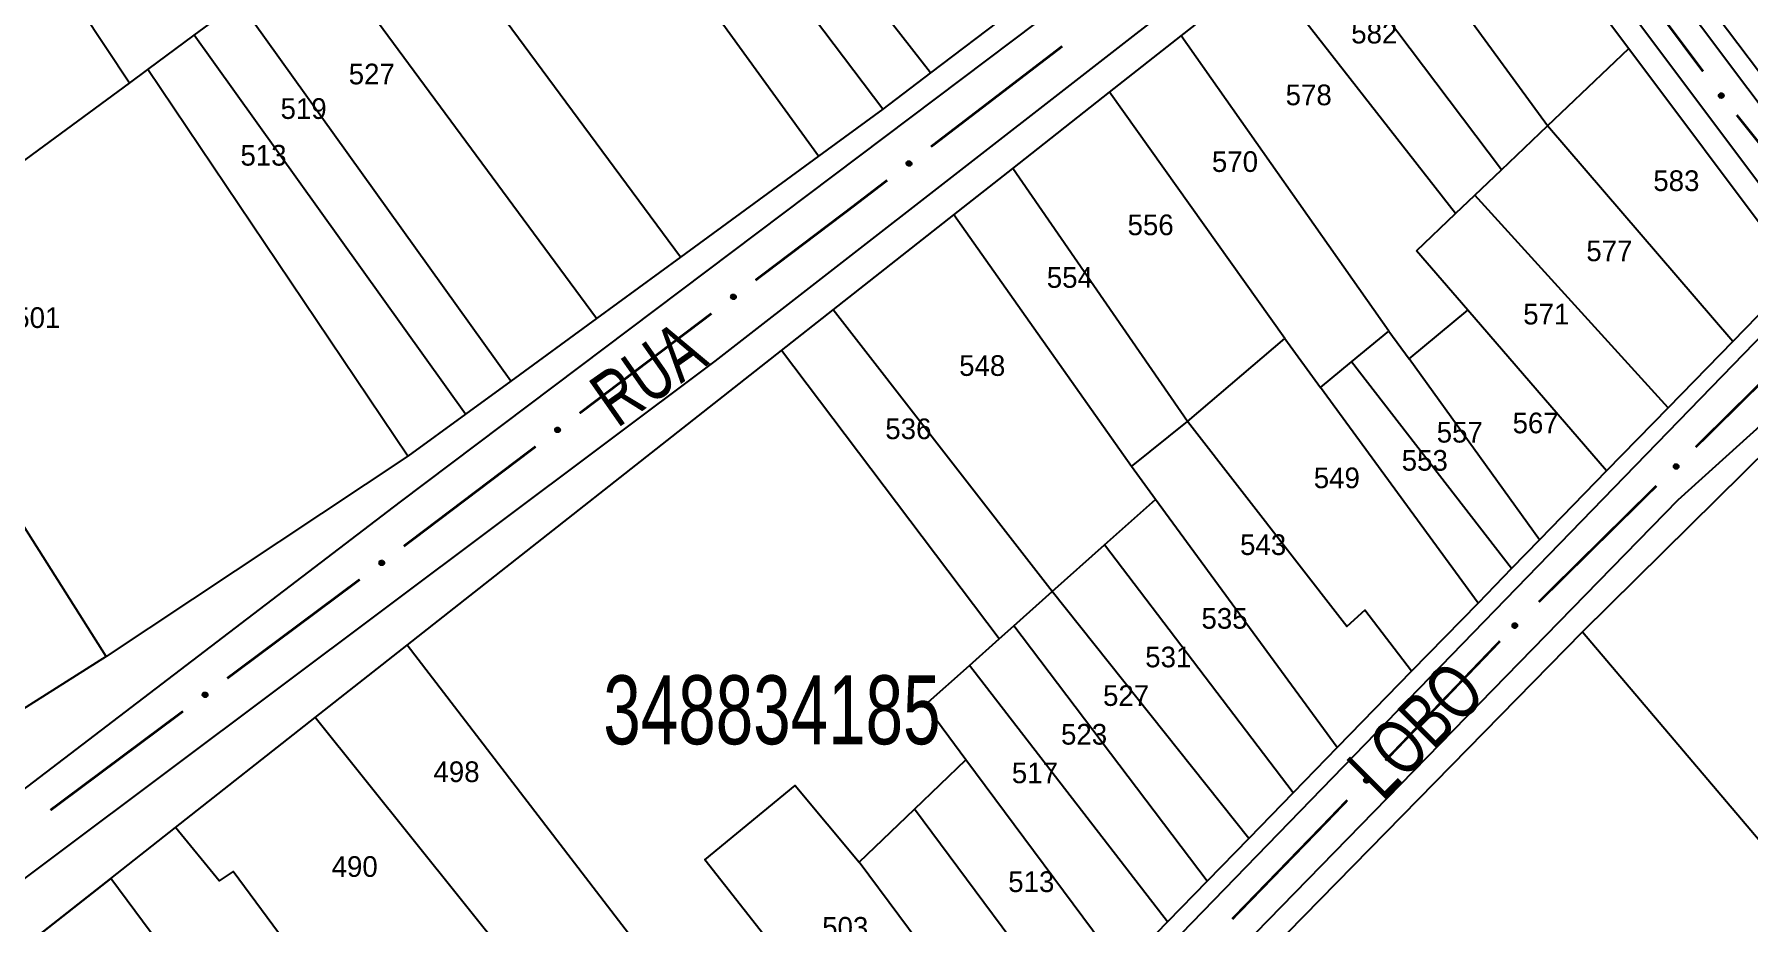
# Model space of a CAD drawing. Extents: x 199577 to 200882, y 4838726 to 4840156.
# Drawn here: x 200429.8 to 200554.2, y 4839605.9 to 4839670.4 of the extents above; entities that cross this region are included whole.
import ezdxf
from ezdxf.enums import TextEntityAlignment as Align

# ---------------------------------------------------------------- set-up
doc = ezdxf.new("R2010")
doc.units = 0
doc.header["$LTSCALE"] = 1.5
doc.header["$MEASUREMENT"] = 0
for name, color, linetype in [('CD_MALHA_LOTES', 7, 'CONTINUOUS'), ('CD_TXT_QUADRA', 2, 'CONTINUOUS'), ('RU-QUADRA', 210, 'CONTINUOUS'), ('SV-EIXO-RUA-PAV', 20, 'CONTINUOUS'), ('SV-RUA-PAVIM', 7, 'CONTINUOUS'), ('SV-TXT-RUA-PAV', 7, 'CONTINUOUS'), ('Th_NmrPorta', 1, 'CONTINUOUS')]:
    doc.layers.add(name, color=color, linetype=linetype)
doc.styles.add('ARIAL', font='ARIAL.SHX')

msp = doc.modelspace()

# ---------------------------------------------------------------- linework, layer by layer
at = {"layer": 'CD_MALHA_LOTES', "linetype": 'Continuous', "flags": 128}
for points in [[(200436.7, 4839666.83), (200415.64, 4839698.55)], [(200494.83, 4839667.56), (200473.71, 4839694.63)], [(200491.38, 4839664.94), (200470.8, 4839692.18)], [(200486.71, 4839661.53), (200466.89, 4839688.87)], [(200526.89, 4839681.17), (200533.02, 4839685.99), (200545.5, 4839669.34)], [(200476.68, 4839654.2), (200456.62, 4839681.36)], [(200539.6, 4839663.71), (200526.89, 4839681.17)], [(200536.26, 4839660.53), (200523, 4839678.11)], [(200470.6, 4839649.75), (200450.54, 4839676.92)], [(200513.03, 4839670.26), (200519.11, 4839675.05)], [(200532.93, 4839657.35), (200519.11, 4839675.05)], [(200441.41, 4839670.3), (200444.67, 4839672.7)], [(200464.37, 4839645.2), (200444.67, 4839672.7)], [(200500.52, 4839671.88), (200494.83, 4839667.56)], [(200438.03, 4839667.81), (200441.41, 4839670.3)], [(200461.08, 4839642.79), (200441.41, 4839670.3)], [(200507.83, 4839666.16), (200513.03, 4839670.26)], [(200528.1, 4839648.83), (200513.03, 4839670.26)], [(200555.74, 4839666.61), (200552.67, 4839670.66)], [(200539.6, 4839663.71), (200545.5, 4839669.34)], [(200545.5, 4839669.34), (200556.42, 4839654.77), (200556.6, 4839651.73), (200553.05, 4839648.08)], [(200436.7, 4839666.83), (200438.03, 4839667.81)], [(200456.91, 4839639.74), (200438.03, 4839667.81)], [(200494.83, 4839667.56), (200491.38, 4839664.94)], [(200417.59, 4839652.76), (200436.7, 4839666.83)], [(200500.8, 4839660.63), (200507.83, 4839666.16)], [(200520.55, 4839648.28), (200507.83, 4839666.16)], [(200491.38, 4839664.94), (200486.71, 4839661.53)], [(200435.02, 4839625.22), (200425.1, 4839618.94), (200412.64, 4839611.91), (200379.69, 4839664.8)], [(200536.26, 4839660.53), (200539.6, 4839663.71)], [(200553.05, 4839648.08), (200539.6, 4839663.71)], [(200486.71, 4839661.53), (200476.68, 4839654.2)], [(200496.52, 4839657.26), (200500.8, 4839660.63)], [(200513.48, 4839642.27), (200500.8, 4839660.63)], [(200534.33, 4839658.69), (200536.26, 4839660.53)], [(200532.93, 4839657.35), (200534.33, 4839658.69)], [(200548.35, 4839643.25), (200534.33, 4839658.69)], [(200487.78, 4839650.38), (200496.52, 4839657.26)], [(200509.42, 4839639), (200496.52, 4839657.26)], [(200530.09, 4839654.65), (200532.93, 4839657.35)], [(200476.68, 4839654.2), (200470.6, 4839649.75)], [(200533.81, 4839650.34), (200530.09, 4839654.65)], [(200435.02, 4839625.22), (200417.59, 4839652.76)], [(200484.01, 4839647.41), (200487.78, 4839650.38)], [(200503.67, 4839629.93), (200487.78, 4839650.38)], [(200529.56, 4839646.81), (200533.81, 4839650.34)], [(200543.89, 4839638.68), (200533.81, 4839650.34)], [(200470.6, 4839649.75), (200464.37, 4839645.2)], [(200525.39, 4839646.59), (200528.1, 4839648.83)], [(200528.1, 4839648.83), (200529.56, 4839646.81)], [(200513.48, 4839642.27), (200520.55, 4839648.28)], [(200520.55, 4839648.28), (200523.12, 4839644.72)], [(200553.05, 4839648.08), (200548.35, 4839643.25)], [(200456.86, 4839626.04), (200484.01, 4839647.41)], [(200499.82, 4839626.49), (200484.01, 4839647.41)], [(200523.12, 4839644.72), (200525.39, 4839646.59)], [(200536.99, 4839631.59), (200525.39, 4839646.59)], [(200539.03, 4839633.68), (200529.56, 4839646.81)], [(200464.37, 4839645.2), (200461.08, 4839642.79)], [(200534.56, 4839629.09), (200523.12, 4839644.72)], [(200579.57, 4839587.93), (200592.34, 4839602.74), (200593.77, 4839606.36), (200563.15, 4839644.59), (200559.68, 4839644.32), (200542.13, 4839627.01)], [(200461.08, 4839642.79), (200456.91, 4839639.74)], [(200548.35, 4839643.25), (200543.89, 4839638.68)], [(200509.42, 4839639), (200513.48, 4839642.27)], [(200529.74, 4839624.14), (200526.35, 4839628.56), (200525.04, 4839627.39), (200513.48, 4839642.27)], [(200456.91, 4839639.74), (200435.02, 4839625.22)], [(200511.16, 4839636.61), (200509.42, 4839639)], [(200543.89, 4839638.68), (200539.03, 4839633.68)], [(200507.46, 4839633.31), (200511.16, 4839636.61)], [(200524.35, 4839618.61), (200511.16, 4839636.61)], [(200503.67, 4839629.93), (200507.46, 4839633.31)], [(200521.15, 4839615.32), (200507.46, 4839633.31)], [(200539.03, 4839633.68), (200536.99, 4839631.59)], [(200536.99, 4839631.59), (200534.56, 4839629.09)], [(200500.87, 4839627.43), (200503.67, 4839629.93)], [(200517.92, 4839612), (200503.67, 4839629.93)], [(200534.56, 4839629.09), (200529.74, 4839624.14)], [(200497.66, 4839624.56), (200499.82, 4839626.49)], [(200499.82, 4839626.49), (200500.87, 4839627.43)], [(200514.91, 4839608.91), (200500.87, 4839627.43)], [(200514.82, 4839599.11), (200542.13, 4839627.01)], [(200542.13, 4839627.01), (200561.68, 4839603.96), (200579.57, 4839587.93)], [(200450.19, 4839620.79), (200456.86, 4839626.04)], [(200474.03, 4839603.66), (200456.86, 4839626.04)], [(200497.39, 4839617.72), (200494.44, 4839621.69), (200497.66, 4839624.56)], [(200512.04, 4839605.96), (200497.66, 4839624.56)], [(200529.74, 4839624.14), (200524.35, 4839618.61)], [(200440.05, 4839612.8), (200450.19, 4839620.79)], [(200467.91, 4839598.64), (200450.19, 4839620.79)], [(200493.67, 4839614.14), (200497.39, 4839617.72)], [(200508.68, 4839602.51), (200497.39, 4839617.72)], [(200524.35, 4839618.61), (200521.15, 4839615.32)], [(200482.74, 4839605.01), (200478.46, 4839610.45), (200485.02, 4839615.85), (200489.66, 4839610.29)], [(200521.15, 4839615.32), (200517.92, 4839612)], [(200489.66, 4839610.29), (200493.67, 4839614.14)], [(200505.07, 4839598.8), (200493.67, 4839614.14)], [(200435.35, 4839609.1), (200440.05, 4839612.8)], [(200460.61, 4839587.45), (200444.23, 4839609.6), (200443.21, 4839608.92), (200440.05, 4839612.8)], [(200517.92, 4839612), (200514.91, 4839608.91)], [(200501.18, 4839594.8), (200489.66, 4839610.29)], [(200435.35, 4839609.1), (200429.81, 4839604.75)], [(200454.51, 4839583.28), (200435.35, 4839609.1)], [(200514.91, 4839608.91), (200512.04, 4839605.96)], [(200512.04, 4839605.96), (200508.68, 4839602.51)]]:
    msp.add_lwpolyline(points, dxfattribs=at)
at = {"layer": 'RU-QUADRA', "linetype": 'Continuous', "flags": 128}
for points in [[(200555.74, 4839666.61), (200552.67, 4839670.66), (200549.15, 4839675.29), (200543.57, 4839682.65), (200538.29, 4839689.6), (200542.41, 4839692.77), (200546.96, 4839696.27), (200550.84, 4839699.26), (200555.59, 4839702.91)], [(200429.81, 4839604.75), (200435.35, 4839609.1), (200440.05, 4839612.8), (200450.19, 4839620.79), (200456.86, 4839626.04), (200484.01, 4839647.41), (200487.78, 4839650.38), (200496.52, 4839657.26), (200500.8, 4839660.63), (200507.83, 4839666.16), (200513.03, 4839670.26), (200519.11, 4839675.05), (200523, 4839678.11), (200526.89, 4839681.17), (200533.02, 4839685.99), (200545.5, 4839669.34), (200556.42, 4839654.77)], [(200500.52, 4839671.88), (200494.83, 4839667.56), (200491.38, 4839664.94), (200486.71, 4839661.53), (200476.68, 4839654.2), (200470.6, 4839649.75), (200464.37, 4839645.2), (200461.08, 4839642.79), (200456.91, 4839639.74), (200435.02, 4839625.22), (200425.1, 4839618.94)], [(200556.6, 4839651.73), (200553.05, 4839648.08), (200548.35, 4839643.25), (200543.89, 4839638.68), (200539.03, 4839633.68), (200536.99, 4839631.59), (200534.56, 4839629.09), (200529.74, 4839624.14), (200524.35, 4839618.61), (200521.15, 4839615.32), (200517.92, 4839612), (200514.91, 4839608.91), (200512.04, 4839605.96), (200508.68, 4839602.51)], [(200463.73, 4839519.43), (200454.51, 4839534.48), (200454.83, 4839537.42), (200467.38, 4839549.26), (200471.29, 4839553.36), (200475.34, 4839557.62), (200479.66, 4839562.15), (200483.99, 4839566.71), (200488.6, 4839571.55), (200498.26, 4839581.7), (200502.68, 4839586.35), (200510.24, 4839594.3), (200514.82, 4839599.11), (200542.13, 4839627.01), (200559.68, 4839644.32), (200563.15, 4839644.59), (200593.77, 4839606.36), (200592.34, 4839602.74), (200579.56, 4839587.93), (200550.76, 4839554.05), (200538.73, 4839539.9), (200529.46, 4839528.99), (200517.29, 4839514.69)]]:
    msp.add_lwpolyline(points, dxfattribs=at)
at = {"layer": 'SV-EIXO-RUA-PAV', "const_width": 0.18}
for points in [[(200543.692955, 4839677.272209), (200550.89046, 4839667.670339)], [(200494.865314, 4839662.202113), (200504.393071, 4839669.497443)], [(200553.334454, 4839664.504432), (200560.830795, 4839655.134006)], [(200489.09, 4839657.78), (200491.689394, 4839659.770336)], [(200482.131015, 4839652.515239), (200488.510927, 4839657.341908)], [(200488.510927, 4839657.341908), (200489.09, 4839657.78)], [(200469.371192, 4839642.861903), (200478.94106, 4839650.101905)], [(200556.33, 4839646.3), (200550.353843, 4839640.402065)], [(200456.611368, 4839633.208567), (200466.181236, 4839640.448569)], [(200547.506845, 4839637.592331), (200538.965851, 4839629.163131)], [(200443.799997, 4839623.623849), (200453.418811, 4839630.798695)], [(200536.149334, 4839626.323348), (200527.842631, 4839617.663169)], [(200430.974912, 4839614.057388), (200440.593726, 4839621.232234)], [(200525.073731, 4839614.776443), (200523.68928, 4839613.333079)], [(200523.6, 4839613.24), (200516.728164, 4839606.153746)], [(200523.68928, 4839613.333079), (200523.6, 4839613.24)]]:
    msp.add_lwpolyline(points, dxfattribs=at)
at = {"layer": 'SV-EIXO-RUA-PAV'}
for points in [[(200552.206202, 4839666.090962), (200552.254883, 4839666.086251), (200552.295758, 4839666.072247), (200552.326489, 4839666.050754), (200552.348692, 4839666.024681), (200552.368402, 4839665.995448), (200552.381772, 4839665.961591), (200552.388288, 4839665.920727), (200552.383904, 4839665.87186), (200552.366806, 4839665.83093), (200552.347347, 4839665.799675), (200552.321493, 4839665.774957), (200552.292774, 4839665.756285), (200552.257146, 4839665.74356), (200552.215669, 4839665.737362), (200552.166638, 4839665.742959), (200552.12666, 4839665.756963), (200552.097482, 4839665.778532), (200552.072797, 4839665.804682), (200552.053031, 4839665.834767), (200552.040099, 4839665.868077), (200552.033933, 4839665.909849), (200552.040099, 4839665.958169), (200552.053611, 4839665.998203), (200552.074765, 4839666.027676), (200552.101056, 4839666.051399), (200552.130136, 4839666.071525), (200552.16361, 4839666.086382), (200552.206202, 4839666.090962)], [(200493.096352, 4839660.986277), (200493.102098, 4839661.034846), (200493.116968, 4839661.075415), (200493.13911, 4839661.105681), (200493.165649, 4839661.127324), (200493.195295, 4839661.146409), (200493.229428, 4839661.159056), (200493.270422, 4839661.164701), (200493.319184, 4839661.159278), (200493.359742, 4839661.141314), (200493.390576, 4839661.121194), (200493.414738, 4839661.094819), (200493.432795, 4839661.06571), (200493.444759, 4839661.02982), (200493.450074, 4839660.98822), (200493.443435, 4839660.93932), (200493.428584, 4839660.899648), (200493.406399, 4839660.870935), (200493.37973, 4839660.846812), (200493.349231, 4839660.827691), (200493.315653, 4839660.81547), (200493.27376, 4839660.810194), (200493.225582, 4839660.817386), (200493.185844, 4839660.831747), (200493.156828, 4839660.853523), (200493.13367, 4839660.880313), (200493.114167, 4839660.909814), (200493.100025, 4839660.943597), (200493.096352, 4839660.986277)], [(200480.355039, 4839651.309673), (200480.361066, 4839651.358209), (200480.376171, 4839651.39869), (200480.398488, 4839651.428827), (200480.425152, 4839651.450317), (200480.454908, 4839651.469229), (200480.489114, 4839651.481678), (200480.53014, 4839651.487085), (200480.57887, 4839651.481381), (200480.619322, 4839651.463181), (200480.650039, 4839651.442883), (200480.674048, 4839651.416369), (200480.691936, 4839651.387156), (200480.703692, 4839651.351196), (200480.708766, 4839651.309567), (200480.701844, 4839651.260706), (200480.686763, 4839651.221121), (200480.664412, 4839651.192537), (200480.637604, 4839651.168569), (200480.606995, 4839651.149625), (200480.573347, 4839651.137599), (200480.531423, 4839651.132566), (200480.483288, 4839651.140037), (200480.443634, 4839651.154627), (200480.414745, 4839651.176571), (200480.391742, 4839651.203495), (200480.37241, 4839651.233109), (200480.358465, 4839651.266973), (200480.355039, 4839651.309673)], [(200467.595215, 4839641.656337), (200467.601243, 4839641.704872), (200467.616348, 4839641.745354), (200467.638664, 4839641.775491), (200467.665329, 4839641.79698), (200467.695084, 4839641.815893), (200467.72929, 4839641.828342), (200467.770316, 4839641.833749), (200467.819046, 4839641.828044), (200467.859499, 4839641.809845), (200467.890216, 4839641.789547), (200467.914225, 4839641.763033), (200467.932113, 4839641.733819), (200467.943869, 4839641.69786), (200467.948943, 4839641.656231), (200467.94202, 4839641.60737), (200467.92694, 4839641.567784), (200467.904589, 4839641.539201), (200467.87778, 4839641.515233), (200467.847171, 4839641.496289), (200467.813523, 4839641.484262), (200467.7716, 4839641.479229), (200467.723464, 4839641.4867), (200467.683811, 4839641.501291), (200467.654921, 4839641.523235), (200467.631919, 4839641.550159), (200467.612587, 4839641.579772), (200467.598641, 4839641.613637), (200467.595215, 4839641.656337)], [(200549.109933, 4839639.019774), (200549.110304, 4839638.970867), (200549.100622, 4839638.928758), (200549.082437, 4839638.895962), (200549.058812, 4839638.87117), (200549.031785, 4839638.848529), (200548.9995, 4839638.831714), (200548.959534, 4839638.820989), (200548.910476, 4839638.820273), (200548.867991, 4839638.833026), (200548.834884, 4839638.849133), (200548.807614, 4839638.87228), (200548.78606, 4839638.898904), (200548.769702, 4839638.933017), (200548.759229, 4839638.973626), (200548.759702, 4839639.022973), (200548.769477, 4839639.06419), (200548.787899, 4839639.095451), (200548.811343, 4839639.122718), (200548.839212, 4839639.145502), (200548.870999, 4839639.161825), (200548.911904, 4839639.172297), (200548.960603, 4839639.171184), (200549.001824, 4839639.161904), (200549.033335, 4839639.143926), (200549.059661, 4839639.120241), (200549.082699, 4839639.09341), (200549.100953, 4839639.06166), (200549.109933, 4839639.019774)], [(200454.835392, 4839632.003), (200454.841419, 4839632.051536), (200454.856524, 4839632.092017), (200454.878841, 4839632.122155), (200454.905505, 4839632.143644), (200454.935261, 4839632.162556), (200454.969467, 4839632.175005), (200455.010493, 4839632.180413), (200455.059223, 4839632.174708), (200455.099675, 4839632.156509), (200455.130392, 4839632.136211), (200455.154401, 4839632.109697), (200455.172289, 4839632.080483), (200455.184045, 4839632.044524), (200455.189119, 4839632.002894), (200455.182197, 4839631.954033), (200455.167116, 4839631.914448), (200455.144765, 4839631.885864), (200455.117957, 4839631.861896), (200455.087348, 4839631.842952), (200455.0537, 4839631.830926), (200455.011776, 4839631.825893), (200454.963641, 4839631.833364), (200454.923987, 4839631.847955), (200454.895098, 4839631.869898), (200454.872095, 4839631.896822), (200454.852763, 4839631.926436), (200454.838818, 4839631.9603), (200454.835392, 4839632.003)], [(200537.408902, 4839627.477491), (200537.410614, 4839627.428613), (200537.40209, 4839627.386254), (200537.384812, 4839627.352971), (200537.361875, 4839627.327541), (200537.335478, 4839627.304168), (200537.303667, 4839627.286474), (200537.264009, 4839627.274657), (200537.21499, 4839627.272596), (200537.172171, 4839627.28418), (200537.138635, 4839627.299374), (200537.110741, 4839627.321765), (200537.088464, 4839627.347787), (200537.071178, 4839627.381439), (200537.059595, 4839627.421745), (200537.058716, 4839627.471087), (200537.067357, 4839627.512557), (200537.084915, 4839627.544311), (200537.107602, 4839627.572211), (200537.134837, 4839627.59575), (200537.166164, 4839627.612938), (200537.206767, 4839627.624528), (200537.255478, 4839627.62475), (200537.296938, 4839627.616603), (200537.32893, 4839627.599496), (200537.355895, 4839627.576542), (200537.37966, 4839627.550352), (200537.398777, 4839627.519115), (200537.408902, 4839627.477491)], [(200442.015874, 4839622.430371), (200442.022231, 4839622.478865), (200442.037611, 4839622.519243), (200442.060132, 4839622.549228), (200442.086941, 4839622.570536), (200442.116825, 4839622.589246), (200442.151115, 4839622.601462), (200442.192176, 4839622.60659), (200442.240867, 4839622.600555), (200442.281194, 4839622.582081), (200442.311773, 4839622.561575), (200442.335601, 4839622.534899), (200442.35329, 4839622.505564), (200442.364802, 4839622.469526), (200442.369593, 4839622.427863), (200442.362339, 4839622.37905), (200442.34699, 4839622.339568), (200442.324445, 4839622.311137), (200442.297475, 4839622.287352), (200442.266738, 4839622.268616), (200442.233009, 4839622.256818), (200442.191052, 4839622.25207), (200442.142968, 4839622.259868), (200442.103415, 4839622.274728), (200442.074675, 4839622.296867), (200442.051856, 4839622.323947), (200442.032726, 4839622.353691), (200442.01901, 4839622.387649), (200442.015874, 4839622.430371)], [(200526.637083, 4839616.247297), (200526.638795, 4839616.198418), (200526.630271, 4839616.15606), (200526.612993, 4839616.122777), (200526.590056, 4839616.097347), (200526.56366, 4839616.073974), (200526.531848, 4839616.05628), (200526.49219, 4839616.044463), (200526.443171, 4839616.042402), (200526.400352, 4839616.053986), (200526.366816, 4839616.06918), (200526.338922, 4839616.09157), (200526.316646, 4839616.117593), (200526.299359, 4839616.151245), (200526.287776, 4839616.191551), (200526.286897, 4839616.240892), (200526.295538, 4839616.282362), (200526.313096, 4839616.314116), (200526.335783, 4839616.342016), (200526.363018, 4839616.365556), (200526.394345, 4839616.382744), (200526.434948, 4839616.394333), (200526.483659, 4839616.394556), (200526.525119, 4839616.386409), (200526.557111, 4839616.369302), (200526.584076, 4839616.346348), (200526.607841, 4839616.320158), (200526.626958, 4839616.28892), (200526.637083, 4839616.247297)]]:
    msp.add_lwpolyline(points, close=True, dxfattribs=at)
for points in [[(200552.206202, 4839666.090962), (200552.388288, 4839665.920727)], [(200552.232614, 4839666.087318), (200552.380081, 4839665.946671)], [(200552.033933, 4839665.909849), (200552.215669, 4839665.737362)], [(200552.040099, 4839665.958169), (200552.257146, 4839665.74356)], [(200552.040099, 4839665.868077), (200552.166638, 4839665.742959)], [(200552.040609, 4839665.931967), (200552.234106, 4839665.742518)], [(200552.042314, 4839665.88615), (200552.185945, 4839665.745928)], [(200552.047428, 4839665.975866), (200552.271186, 4839665.75296)], [(200552.049772, 4839665.84843), (200552.142259, 4839665.754665)], [(200552.053031, 4839665.834767), (200552.12666, 4839665.756963)], [(200552.053611, 4839665.998203), (200552.292774, 4839665.756285)], [(200552.065755, 4839666.009749), (200552.304856, 4839665.767665)], [(200552.074765, 4839666.027676), (200552.321493, 4839665.774957)], [(200552.089196, 4839666.037239), (200552.331281, 4839665.787057)], [(200552.101056, 4839666.051399), (200552.347347, 4839665.799675)], [(200552.118818, 4839666.059189), (200552.355362, 4839665.820301)], [(200552.130136, 4839666.071525), (200552.366806, 4839665.83093)], [(200552.149718, 4839666.075172), (200552.372836, 4839665.85525)], [(200552.16361, 4839666.086382), (200552.383904, 4839665.87186)], [(200552.184027, 4839666.086892), (200552.382426, 4839665.89787)], [(200552.254883, 4839666.086251), (200552.381772, 4839665.961591)], [(200552.278218, 4839666.078368), (200552.368787, 4839665.984816)], [(200552.295758, 4839666.072247), (200552.368402, 4839665.995448)], [(200493.096352, 4839660.986277), (200493.270422, 4839661.164701)], [(200493.099949, 4839660.96402), (200493.293149, 4839661.158353)], [(200493.100025, 4839660.943597), (200493.319184, 4839661.159278)], [(200493.100557, 4839661.012606), (200493.244309, 4839661.157048)], [(200493.102098, 4839661.034846), (200493.229428, 4839661.159056)], [(200493.110475, 4839661.058009), (200493.205932, 4839661.146567)], [(200493.110938, 4839660.929469), (200493.335556, 4839661.147859)], [(200493.114167, 4839660.909814), (200493.359742, 4839661.141314)], [(200493.116968, 4839661.075415), (200493.195295, 4839661.146409)], [(200493.126259, 4839660.898236), (200493.370125, 4839661.129645)], [(200493.13367, 4839660.880313), (200493.390576, 4839661.121194)], [(200493.147574, 4839660.868155), (200493.402849, 4839661.104863)], [(200493.156828, 4839660.853523), (200493.414738, 4839661.094819)], [(200493.174559, 4839660.844134), (200493.421675, 4839661.078032)], [(200493.185844, 4839660.831747), (200493.432795, 4839661.06571)], [(200493.208045, 4839660.825091), (200493.43566, 4839661.044056)], [(200493.225582, 4839660.817386), (200493.444759, 4839661.02982)], [(200493.251789, 4839660.817339), (200493.44531, 4839661.006763)], [(200493.27376, 4839660.810194), (200493.450074, 4839660.98822)], [(200493.297632, 4839660.818069), (200493.440877, 4839660.958685)], [(200493.315653, 4839660.81547), (200493.443435, 4839660.93932)], [(200493.335502, 4839660.824724), (200493.431213, 4839660.915195)], [(200493.349231, 4839660.827691), (200493.428584, 4839660.899648)], [(200480.355039, 4839651.309673), (200480.53014, 4839651.487085)], [(200480.358465, 4839651.266973), (200480.57887, 4839651.481381)], [(200480.358507, 4839651.287396), (200480.552829, 4839651.480606)], [(200480.359396, 4839651.335977), (200480.503983, 4839651.479584)], [(200480.361066, 4839651.358209), (200480.489114, 4839651.481678)], [(200480.369295, 4839651.252782), (200480.595175, 4839651.469867)], [(200480.369577, 4839651.381322), (200480.465546, 4839651.469326)], [(200480.37241, 4839651.233109), (200480.619322, 4839651.463181)], [(200480.376171, 4839651.39869), (200480.454908, 4839651.469229)], [(200480.384436, 4839651.221461), (200480.629638, 4839651.451453)], [(200480.391742, 4839651.203495), (200480.650039, 4839651.442883)], [(200480.405575, 4839651.191256), (200480.662218, 4839651.426482)], [(200480.414745, 4839651.176571), (200480.674048, 4839651.416369)], [(200480.432421, 4839651.16708), (200480.680888, 4839651.399542)], [(200480.443634, 4839651.154627), (200480.691936, 4839651.387156)], [(200480.465796, 4839651.147843), (200480.694675, 4839651.365486)], [(200480.483288, 4839651.140037), (200480.703692, 4839651.351196)], [(200480.509495, 4839651.139838), (200480.70411, 4839651.328137)], [(200480.531423, 4839651.132566), (200480.708766, 4839651.309567)], [(200480.555341, 4839651.140302), (200480.699398, 4839651.280086)], [(200480.573347, 4839651.137599), (200480.701844, 4839651.260706)], [(200480.593248, 4839651.146737), (200480.689482, 4839651.236652)], [(200480.606995, 4839651.149625), (200480.686763, 4839651.221121)], [(200467.595215, 4839641.656337), (200467.770316, 4839641.833749)], [(200467.598641, 4839641.613637), (200467.819046, 4839641.828044)], [(200467.598684, 4839641.63406), (200467.793006, 4839641.82727)], [(200467.599573, 4839641.682641), (200467.74416, 4839641.826247)], [(200467.601243, 4839641.704872), (200467.72929, 4839641.828342)], [(200467.609471, 4839641.599446), (200467.835351, 4839641.816531)], [(200467.609754, 4839641.727986), (200467.705723, 4839641.81599)], [(200467.612587, 4839641.579772), (200467.859499, 4839641.809845)], [(200467.616348, 4839641.745354), (200467.695084, 4839641.815893)], [(200467.624612, 4839641.568124), (200467.869814, 4839641.798117)], [(200467.631919, 4839641.550159), (200467.890216, 4839641.789547)], [(200467.645752, 4839641.53792), (200467.902394, 4839641.773145)], [(200467.654921, 4839641.523235), (200467.914225, 4839641.763033)], [(200467.672598, 4839641.513743), (200467.921064, 4839641.746205)], [(200467.683811, 4839641.501291), (200467.932113, 4839641.733819)], [(200467.705973, 4839641.494506), (200467.934852, 4839641.71215)], [(200467.723464, 4839641.4867), (200467.943869, 4839641.69786)], [(200467.749671, 4839641.486501), (200467.944287, 4839641.674801)], [(200467.7716, 4839641.479229), (200467.948943, 4839641.656231)], [(200467.795518, 4839641.486966), (200467.939575, 4839641.626749)], [(200467.813523, 4839641.484262), (200467.94202, 4839641.60737)], [(200467.833425, 4839641.493401), (200467.929659, 4839641.583316)], [(200467.847171, 4839641.496289), (200467.92694, 4839641.567784)], [(200548.911904, 4839639.172297), (200548.759229, 4839638.973626)], [(200548.870999, 4839639.161825), (200548.759702, 4839639.022973)], [(200548.889203, 4839639.161499), (200548.764661, 4839639.004079)], [(200548.934595, 4839639.167955), (200548.766273, 4839638.955824)], [(200548.852463, 4839639.150163), (200548.768813, 4839639.048436)], [(200548.839212, 4839639.145502), (200548.769477, 4839639.06419)], [(200548.960603, 4839639.171184), (200548.769702, 4839638.933017)], [(200548.978965, 4839639.165733), (200548.78051, 4839638.92003)], [(200549.001824, 4839639.161904), (200548.78606, 4839638.898904)], [(200549.014569, 4839639.151025), (200548.798633, 4839638.888069)], [(200549.033335, 4839639.143926), (200548.807614, 4839638.87228)], [(200549.044346, 4839639.130566), (200548.820665, 4839638.863802)], [(200549.059661, 4839639.120241), (200548.834884, 4839638.849133)], [(200549.069254, 4839639.103385), (200548.856231, 4839638.843305)], [(200549.082699, 4839639.09341), (200548.867991, 4839638.833026)], [(200549.08836, 4839639.074313), (200548.892806, 4839638.829556)], [(200549.100953, 4839639.06166), (200548.910476, 4839638.820273)], [(200549.103581, 4839639.041406), (200548.936192, 4839638.824445)], [(200549.109933, 4839639.019774), (200548.959534, 4839638.820989)], [(200549.109052, 4839638.993126), (200548.984485, 4839638.831846)], [(200549.110304, 4839638.970867), (200548.9995, 4839638.831714)], [(200549.104888, 4839638.946839), (200549.02125, 4839638.847042)], [(200549.100622, 4839638.928758), (200549.031785, 4839638.848529)], [(200454.835392, 4839632.003), (200455.010493, 4839632.180413)], [(200454.838818, 4839631.9603), (200455.059223, 4839632.174708)], [(200454.83886, 4839631.980723), (200455.033182, 4839632.173934)], [(200454.839749, 4839632.029304), (200454.984336, 4839632.172911)], [(200454.841419, 4839632.051536), (200454.969467, 4839632.175005)], [(200454.849648, 4839631.946109), (200455.075528, 4839632.163194)], [(200454.84993, 4839632.074649), (200454.945899, 4839632.162653)], [(200454.852763, 4839631.926436), (200455.099675, 4839632.156509)], [(200454.856524, 4839632.092017), (200454.935261, 4839632.162556)], [(200454.864789, 4839631.914788), (200455.109991, 4839632.14478)], [(200454.872095, 4839631.896822), (200455.130392, 4839632.136211)], [(200454.885928, 4839631.884584), (200455.142571, 4839632.119809)], [(200454.895098, 4839631.869898), (200455.154401, 4839632.109697)], [(200454.912774, 4839631.860407), (200455.161241, 4839632.092869)], [(200454.923987, 4839631.847955), (200455.172289, 4839632.080483)], [(200454.946149, 4839631.84117), (200455.175028, 4839632.058813)], [(200454.963641, 4839631.833364), (200455.184045, 4839632.044524)], [(200454.989848, 4839631.833165), (200455.184463, 4839632.021464)], [(200455.011776, 4839631.825893), (200455.189119, 4839632.002894)], [(200455.035694, 4839631.833629), (200455.179751, 4839631.973413)], [(200455.0537, 4839631.830926), (200455.182197, 4839631.954033)], [(200455.073601, 4839631.840064), (200455.169835, 4839631.929979)], [(200455.087348, 4839631.842952), (200455.167116, 4839631.914448)], [(200537.166164, 4839627.612938), (200537.058716, 4839627.471087)], [(200537.206767, 4839627.624528), (200537.059595, 4839627.421745)], [(200537.18437, 4839627.613112), (200537.06419, 4839627.452336)], [(200537.229568, 4839627.620809), (200537.067125, 4839627.404144)], [(200537.147955, 4839627.600772), (200537.067125, 4839627.496791)], [(200537.134837, 4839627.59575), (200537.067357, 4839627.512557)], [(200537.255478, 4839627.62475), (200537.071178, 4839627.381439)], [(200537.273983, 4839627.619804), (200537.082338, 4839627.368753)], [(200537.296938, 4839627.616603), (200537.088464, 4839627.347787)], [(200537.309976, 4839627.606078), (200537.10133, 4839627.337301)], [(200537.32893, 4839627.599496), (200537.110741, 4839627.321765)], [(200537.340303, 4839627.586443), (200537.124019, 4839627.313647)], [(200537.355895, 4839627.576542), (200537.138635, 4839627.299374)], [(200537.365946, 4839627.559955), (200537.160133, 4839627.294133)], [(200537.37966, 4839627.550352), (200537.172171, 4839627.28418)], [(200537.385842, 4839627.531418), (200537.197072, 4839627.281391)], [(200537.398777, 4839627.519115), (200537.21499, 4839627.272596)], [(200537.40196, 4839627.498941), (200537.240581, 4839627.277472)], [(200537.408902, 4839627.477491), (200537.264009, 4839627.274657)], [(200537.408753, 4839627.450829), (200537.288653, 4839627.286195)], [(200537.410614, 4839627.428613), (200537.303667, 4839627.286474)], [(200537.405859, 4839627.404445), (200537.324989, 4839627.302393)], [(200537.40209, 4839627.386254), (200537.335478, 4839627.304168)], [(200442.015874, 4839622.430371), (200442.192176, 4839622.60659)], [(200442.01901, 4839622.387649), (200442.240867, 4839622.600555)], [(200442.019192, 4839622.408071), (200442.214821, 4839622.599958)], [(200442.02041, 4839622.456645), (200442.165969, 4839622.599267)], [(200442.022231, 4839622.478865), (200442.151115, 4839622.601462)], [(200442.029744, 4839622.373385), (200442.257093, 4839622.588931)], [(200442.030899, 4839622.50192), (200442.127463, 4839622.58927)], [(200442.032726, 4839622.353691), (200442.281194, 4839622.582081)], [(200442.037611, 4839622.519243), (200442.116825, 4839622.589246)], [(200442.044672, 4839622.341961), (200442.29143, 4839622.570283)], [(200442.051856, 4839622.323947), (200442.311773, 4839622.561575)], [(200442.065606, 4839622.311614), (200442.32384, 4839622.545091)], [(200442.074675, 4839622.296867), (200442.335601, 4839622.534899)], [(200442.092287, 4839622.287256), (200442.342326, 4839622.518025)], [(200442.103415, 4839622.274728), (200442.35329, 4839622.505564)], [(200442.12553, 4839622.267792), (200442.355882, 4839622.483876)], [(200442.142968, 4839622.259868), (200442.364802, 4839622.469526)], [(200442.169173, 4839622.259491), (200442.365063, 4839622.446464)], [(200442.191052, 4839622.25207), (200442.369593, 4839622.427863)], [(200442.215022, 4839622.259644), (200442.360025, 4839622.398446)], [(200442.233009, 4839622.256818), (200442.362339, 4839622.37905)], [(200442.252972, 4839622.265821), (200442.349814, 4839622.355081)], [(200442.266738, 4839622.268616), (200442.34699, 4839622.339568)], [(200526.394345, 4839616.382744), (200526.286897, 4839616.240892)], [(200526.434948, 4839616.394333), (200526.287776, 4839616.191551)], [(200526.412551, 4839616.382917), (200526.292372, 4839616.222142)], [(200526.457749, 4839616.390615), (200526.295306, 4839616.173949)], [(200526.376136, 4839616.370578), (200526.295306, 4839616.266596)], [(200526.363018, 4839616.365556), (200526.295538, 4839616.282362)], [(200526.483659, 4839616.394556), (200526.299359, 4839616.151245)], [(200526.502164, 4839616.38961), (200526.310519, 4839616.138559)], [(200526.525119, 4839616.386409), (200526.316646, 4839616.117593)], [(200526.538157, 4839616.375883), (200526.329511, 4839616.107107)], [(200526.557111, 4839616.369302), (200526.338922, 4839616.09157)], [(200526.568484, 4839616.356249), (200526.3522, 4839616.083453)], [(200526.584076, 4839616.346348), (200526.366816, 4839616.06918)], [(200526.594127, 4839616.329761), (200526.388314, 4839616.063939)], [(200526.607841, 4839616.320158), (200526.400352, 4839616.053986)], [(200526.614023, 4839616.301223), (200526.425253, 4839616.051197)], [(200526.626958, 4839616.28892), (200526.443171, 4839616.042402)], [(200526.630141, 4839616.268747), (200526.468763, 4839616.047278)], [(200526.637083, 4839616.247297), (200526.49219, 4839616.044463)], [(200526.636934, 4839616.220635), (200526.516834, 4839616.056)], [(200526.638795, 4839616.198418), (200526.531848, 4839616.05628)], [(200526.63404, 4839616.174251), (200526.55317, 4839616.072198)], [(200526.630271, 4839616.15606), (200526.56366, 4839616.073974)]]:
    msp.add_lwpolyline(points, dxfattribs=at)
at = {"layer": 'SV-RUA-PAVIM', "linetype": 'Continuous'}
for points in [[(200403.98, 4839606.34, 12.85), (200406.09, 4839602.96, 12.85), (200408.18, 4839601.71, 12.89), (200412.86, 4839603.22, 13.09), (200456.37, 4839636.43, 11.72), (200528.52, 4839690.82, 10.71), (200529.2, 4839691.74, 10.71), (200529.27, 4839692.83, 10.71), (200528.74, 4839693.87, 10.71), (200484.04, 4839753.32, 10.55), (200482.87, 4839754.6, 10.55), (200482.8, 4839754.6, 10.55), (200481.54, 4839754.58, 10.55), (200480.48, 4839754, 10.55), (200452.31, 4839730.58, 10.54), (200395.24, 4839685.29, 10.77), (200379.01, 4839671.96, 10.6), (200373.6, 4839665.93, 11.75), (200371.84, 4839663.81, 11.86), (200371.9, 4839661.14, 11.86)], [(200465.93, 4839556.54, 12.56), (200558.57, 4839652.03, 11.36), (200558.59, 4839653.33, 11.36), (200558.64, 4839654.65, 11.36), (200557.39, 4839656.29, 11.36), (200534.04, 4839687.46, 11.32), (200533.04, 4839687.61, 11.32), (200532.01, 4839687.75, 11.32), (200479.19, 4839646.65, 11.32), (200415.5, 4839598.93, 11.93), (200412.78, 4839596.45, 11.93), (200412.35, 4839595.83, 11.93), (200412.48, 4839592.89, 11.93), (200414.84, 4839587.86, 11.93), (200437.23, 4839553.35, 12.04), (200446.14, 4839537.6, 12.04), (200446.85, 4839536.92, 12.04)], [(200462.89, 4839510.74, 12.44), (200482.43, 4839478.36, 12.69), (200484.02, 4839476.33, 12.69), (200486.78, 4839475.71, 12.93), (200488.96, 4839476.34, 13.24), (200490.85, 4839478.57, 13.27), (200506.13, 4839496.35, 13.08), (200595.54, 4839602.14, 11.13), (200596.94, 4839605.15, 11.14), (200563.89, 4839646.15, 11.01), (200559.5, 4839645.99, 10.8), (200549.06, 4839636.55, 10.87), (200519.33, 4839606.07, 11.72), (200471.45, 4839556.93, 12.8), (200451.77, 4839535.34, 13.04), (200450.95, 4839533.22, 13.04), (200451.51, 4839530.81, 13.04)]]:
    msp.add_polyline3d(points, close=True, dxfattribs=at)
msp.add_polyline3d([(200600.74, 4839740.16, 8.13), (200538.6, 4839692.59, 10.67), (200537.86, 4839692.05, 10.67), (200537.21, 4839691.47, 10.67), (200537.12, 4839690.47, 10.67), (200537.06, 4839689.49, 10.67), (200537.32, 4839688.84, 10.67), (200560.87, 4839657.48, 11)], dxfattribs=at)

# ---------------------------------------------------------------- texts
at = {"layer": 'CD_TXT_QUADRA', "style": 'ARIAL', "width": 0.7}
msp.add_text('348834185', height=5, dxfattribs=at).set_placement((200471.09, 4839618.84))
at = {"layer": 'SV-TXT-RUA-PAV', "style": 'ARIAL', "width": 0.7}
for s, rotation, p in [('RUA', 35, (200472.09, 4839641.74)), ('LOBO', 45, (200527.61, 4839614.64))]:
    msp.add_text(s, height=4, rotation=rotation, dxfattribs=at).set_placement(p)
at = {"layer": 'Th_NmrPorta', "color": 1}
for s, p in [('582', (200525.359912, 4839670.449426)), ('527', (200452.61676, 4839667.483103)), ('578', (200520.600979, 4839665.966396)), ('519', (200447.669553, 4839664.973983)), ('513', (200444.759553, 4839661.583983)), ('570', (200515.250979, 4839661.126396)), ('583', (200547.279912, 4839659.739426)), ('556', (200509.130979, 4839656.536396)), ('577', (200542.419825, 4839654.64866)), ('554', (200503.270979, 4839652.716396)), ('501', (200428.348068, 4839649.801627)), ('571', (200537.839825, 4839650.05866)), ('548', (200496.912573, 4839646.323734)), ('536', (200491.552573, 4839641.733734)), ('567', (200537.069825, 4839642.15866)), ('557', (200531.562573, 4839641.483734)), ('553', (200529.022573, 4839639.443734)), ('549', (200522.642573, 4839638.173734)), ('543', (200517.292573, 4839633.323734)), ('535', (200514.492573, 4839627.973734)), ('531', (200510.412573, 4839625.173734)), ('527', (200507.352573, 4839622.373734)), ('523', (200504.302573, 4839619.563734)), ('498', (200458.766965, 4839616.84585)), ('517', (200500.732573, 4839616.763734)), ('490', (200451.376965, 4839609.96585)), ('513', (200500.472573, 4839608.863734)), ('503', (200486.972573, 4839605.553734))]:
    msp.add_text(s, height=1.5, dxfattribs=at).set_placement(p, align=Align.MIDDLE_LEFT)

doc.saveas('drawing.dxf')
